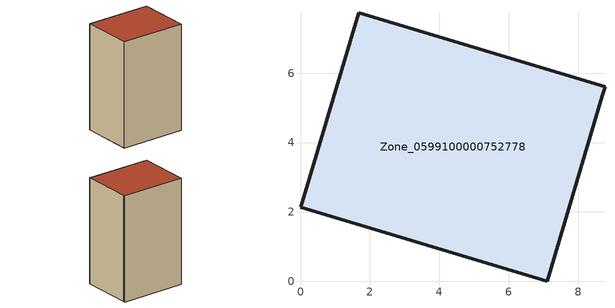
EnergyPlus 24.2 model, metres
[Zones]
Zone_0599100000752778
 floor ground (C_G): 1.69,7.74 8.77,5.61 8.69,5.35 7.11,0 0,2.14 z3.62
 wall outside (C_F): 0,2.14 7.11,0 8.69,5.35 8.77,5.61 1.69,7.74 0,2.14 z3.62:15.65
 roof outside (C_R): 8.77,5.61 1.69,7.74 0,2.14 7.11,0 8.69,5.35 z15.65
[BUILDING]
Pand.0599100000752778: North Axis=0; Terrain=City; Loads Convergence Tolerance Value=0.04; Temperature Convergence Tolerance Value=0.4; Solar Distribution=FullExterior; Maximum Number of Warmup Days=25; Minimum Number of Warmup Days=1
[Site:Location]
Rotterdam.The.Hague.AP_ZH_NLD Design_Conditions: Latitude=51.96; Longitude=4.45; Time Zone=1; Elevation=-4.5
[SITE:GROUNDTEMPERATURE:BUILDINGSURFACE]
18, 18, 18, 18, 18, 18, 18, 18, 18, 18, 18, 18
[MATERIAL] Thermal Absorptance=0.9; Solar Absorptance=0.7; Visible Absorptance=0.7
Name | Roughness | Thickness | Conductivity | Density | Specific Heat
G.TI.2006-2014 | MediumSmooth | 0.15 | 0.06 | 540 | 1210
F.TI.2006-2014 | Rough | 0.3 | 0.12 | 1920 | 840
R.TI.2006-2014 | MediumRough | 0.2 | 0.08 | 1500 | 1000
[CONSTRUCTION]
C_G: G.TI.2006-2014
C_F: F.TI.2006-2014
C_R: R.TI.2006-2014
[ZONE]
Zone_0599100000752778: Type=1; Multiplier=1; Ceiling Height=Autocalculate; Volume=Autocalculate; Floor Area=autocalculate; Part of Total Floor Area=Yes
[ZONEINFILTRATION:DESIGNFLOWRATE]
Infil_Zone_0599100000752778: Zone or ZoneList or Space or SpaceList=Zone_0599100000752778; Schedule=AlwaysOn; Design Flow Rate Calculation Method=Flow/Area; Flow Rate per Floor Area=0.0015; Constant Term Coefficient=1; Temperature Term Coefficient=0; Velocity Term Coefficient=0; Velocity Squared Term Coefficient=0
[HVACTEMPLATE:ZONE:IDEALLOADSAIRSYSTEM]
Zone_0599100000752778: Maximum Heating Supply Air Temperature=50; Minimum Cooling Supply Air Temperature=13; Maximum Heating Supply Air Humidity Ratio=0.0156; Minimum Cooling Supply Air Humidity Ratio=0.0077; Heating Limit=NoLimit; Cooling Limit=NoLimit; Dehumidification Control Type=ConstantSensibleHeatRatio; Cooling Sensible Heat Ratio=0.7; Dehumidification Setpoint=60; Humidification Control Type=None; Humidification Setpoint=30; Outdoor Air Method=None; Outdoor Air Flow Rate per Person=0.00944; Outdoor Air Flow Rate per Zone Floor Area=0; Outdoor Air Flow Rate per Zone=0; Demand Controlled Ventilation Type=None; Outdoor Air Economizer Type=NoEconomizer; Heat Recovery Type=None; Sensible Heat Recovery Effectiveness=0.7; Latent Heat Recovery Effectiveness=0.65
[ZONECONTROL:THERMOSTAT]
ThermostatControl_Zone_0599100000752778: Zone or ZoneList=Zone_0599100000752778; Control Type Schedule=DualSetpointControlType; Control 1=Thermostat_Zone_0599100000752778; Temperature Difference Between Cutout And Setpoint=0
[THERMOSTATSETPOINT:DUALSETPOINT]
Thermostat_Zone_0599100000752778: Heating Setpoint Temperature Schedule=HeatingSetpoint_Zone_0599100000752778; Cooling Setpoint Temperature Schedule=CoolingSetpoint_Zone_0599100000752778
[SCHEDULE:COMPACT]
HeatingSetpoint_Zone_0599100000752778: Through: 12/31, For: AllDays, Until: 24:00, 21
CoolingSetpoint_Zone_0599100000752778: Through: 12/31, For: AllDays, Until: 24:00, 24
DualSetpointControlType: Through: 12/31, For: AllDays, Until: 24:00, 4
AlwaysOn: Through: 12/31, For: AllDays, Until: 24:00, 1
